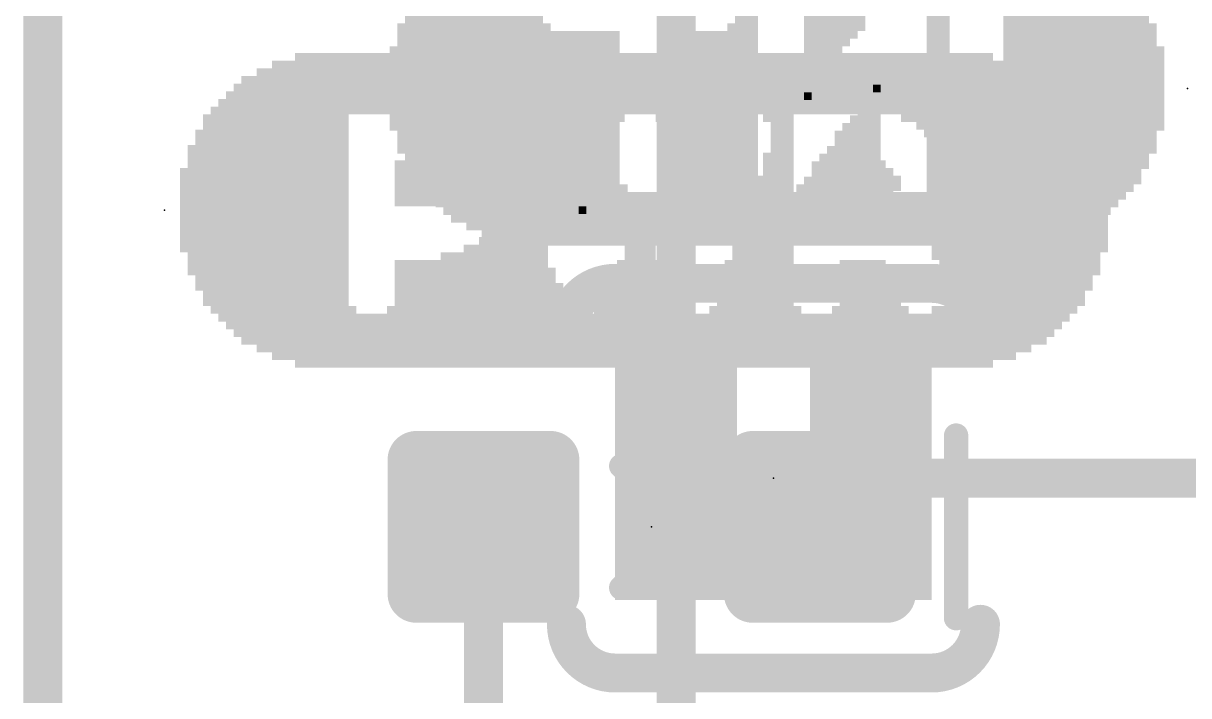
# Model space of a CAD drawing. Extents: x -41 to 66, y -21 to 32.
# Drawn here: x -0.1 to 5.98, y 5.22 to 8.72 of the extents above; entities that cross this region are included whole.
import ezdxf

# ---------------------------------------------------------------- set-up
doc = ezdxf.new("R2010")
doc.units = 0
for name, color, linetype in [('1', 12, 'CONTINUOUS'), ('16', 132, 'CONTINUOUS'), ('20', 53, 'CONTINUOUS'), ('21', 41, 'CONTINUOUS'), ('22', 40, 'CONTINUOUS'), ('23', 53, 'CONTINUOUS'), ('24', 53, 'CONTINUOUS'), ('51', 53, 'CONTINUOUS')]:
    doc.layers.add(name, color=color, linetype=linetype)

# ---------------------------------------------------------------- blocks, each defined once
blk = doc.blocks.new('RECT160000X160000R30')
at = {"const_width": 0.15}
blk.add_lwpolyline([(0.425, -0.35), (0.425, 0.35, 0.4142), (0.35, 0.425), (-0.35, 0.425, 0.4142), (-0.425, 0.35), (-0.425, -0.35, 0.4142), (-0.35, -0.425), (0.35, -0.425, 0.4142)], format="xyb", close=True, dxfattribs=at)
blk.add_solid([(-0.3754, -0.3754), (0.3754, -0.3754), (-0.3754, 0.3754), (0.3754, 0.3754)])
blk = doc.blocks.new('RECT')
blk.add_solid([(-0.5, -0.5), (0.5, -0.5), (-0.5, 0.5), (0.5, 0.5)])

msp = doc.modelspace()

# ---------------------------------------------------------------- linework, layer by layer
at = {"layer": '1', "const_width": 0.2032}
for points in [[(0, 0), (0, 25.4)], [(2.298, 6.096), (2.298, 4.726)]]:
    msp.add_lwpolyline(points, dxfattribs=at)
at = {"layer": '1', "const_width": 0.1016}
msp.add_lwpolyline([(2.3488, 6.096, 1), (2.2472, 6.096)], format="xyb", dxfattribs=at)
at = {"layer": '16'}
for points, const_width in [([(0, 0), (0, 25.4)], 0.2032), ([(3.302, 6.35), (3.302, 8.89)], 0.2032), ([(3.302, 3.429), (3.302, 6.35)], 0.2032), ([(4.191, 6.35), (3.429, 6.35)], 0.254), ([(4.318, 6.35), (6.096, 6.35)], 0.2032)]:
    msp.add_lwpolyline(points, dxfattribs=dict(at, const_width=const_width))
for points, const_width in [([(3.3528, 6.35, 1), (3.2512, 6.35)], 0.1016), ([(3.429, 6.4135, 1), (3.429, 6.2865)], 0.127), ([(4.191, 6.2865, 1), (4.191, 6.4135)], 0.127), ([(4.318, 6.4008, 1), (4.318, 6.2992)], 0.1016), ([(3.2512, 6.35, 1), (3.3528, 6.35)], 0.1016)]:
    msp.add_lwpolyline(points, format="xyb", dxfattribs=dict(at, const_width=const_width))
at = {"layer": '20', "const_width": 0.2032}
msp.add_lwpolyline([(0, 0), (0, 25.4)], dxfattribs=at)
at = {"layer": '21', "const_width": 0.127}
msp.add_lwpolyline([(4.7625, 6.5723), (4.7625, 5.6198)], dxfattribs=at)
at = {"layer": '21', "const_width": 0.0635}
for points in [[(4.7942, 6.5723, 1), (4.7308, 6.5723)], [(4.7308, 5.6198, 1), (4.7942, 5.6198)]]:
    msp.add_lwpolyline(points, format="xyb", dxfattribs=at)
at = {"layer": '22'}
for points, const_width in [([(2.9845, 7.366, 0.4142), (2.7305, 7.112)], 0.2032), ([(2.9845, 7.4168, 1), (2.9845, 7.3152)], 0.1016), ([(2.9845, 7.3152, 1), (2.9845, 7.4168)], 0.1016), ([(4.8895, 7.112, 0.4142), (4.6355, 7.366)], 0.2032), ([(4.6355, 7.4168, 1), (4.6355, 7.3152)], 0.1016), ([(4.6355, 7.3152, 1), (4.6355, 7.4168)], 0.1016), ([(2.6797, 7.112, 1), (2.7813, 7.112)], 0.1016), ([(4.8387, 7.112, 1), (4.9403, 7.112)], 0.1016), ([(2.7305, 5.588, 0.4142), (2.9845, 5.334)], 0.2032), ([(2.7813, 5.588, 1), (2.6797, 5.588)], 0.1016), ([(4.6355, 5.334, 0.4142), (4.8895, 5.588)], 0.2032), ([(4.9403, 5.588, 1), (4.8387, 5.588)], 0.1016), ([(2.9845, 5.3848, 1), (2.9845, 5.2832)], 0.1016), ([(2.9845, 5.2832, 1), (2.9845, 5.3848)], 0.1016), ([(4.6355, 5.3848, 1), (4.6355, 5.2832)], 0.1016), ([(4.6355, 5.2832, 1), (4.6355, 5.3848)], 0.1016)]:
    msp.add_lwpolyline(points, format="xyb", dxfattribs=dict(at, const_width=const_width))
at = {"layer": '22', "const_width": 0.2032}
for points in [[(4.6355, 7.366), (2.9845, 7.366)], [(2.9845, 5.334), (4.6355, 5.334)]]:
    msp.add_lwpolyline(points, dxfattribs=at)
at = {"layer": '23'}
for p in [(0.635, 7.747), (3.175, 6.096)]:
    msp.add_point(p, dxfattribs=at)
at = {"layer": '24'}
for p in [(5.969, 8.382), (3.81, 6.35)]:
    msp.add_point(p, dxfattribs=at)
at = {"layer": '51', "const_width": 0.127}
for points in [[(3.3338, 6.5723), (3.3338, 6.096)], [(3.3338, 6.096), (3.0163, 6.4135)], [(3.3338, 6.096), (3.0163, 5.7785)], [(3.3338, 6.096), (3.3338, 5.6198)]]:
    msp.add_lwpolyline(points, dxfattribs=at)
at = {"layer": '51', "const_width": 0.0635}
for points in [[(3.3655, 6.5723, 1), (3.302, 6.5723)], [(3.0387, 6.436, 1), (2.9938, 6.391)], [(3.3655, 6.096, 1), (3.302, 6.096)], [(3.3562, 6.0735, 1), (3.3113, 6.1185)], [(3.3113, 6.0735, 1), (3.3562, 6.1185)], [(3.302, 6.096, 1), (3.3655, 6.096)], [(2.9938, 5.801, 1), (3.0387, 5.756)], [(3.302, 5.6198, 1), (3.3655, 5.6198)]]:
    msp.add_lwpolyline(points, format="xyb", dxfattribs=at)

# ---------------------------------------------------------------- block references
at = {"layer": '1', "rotation": 270}
for p in [(2.298, 6.096), (4.052, 6.096)]:
    msp.add_blockref('RECT160000X160000R30', p, dxfattribs=at)
at = {"layer": '16', "xscale": 0.635, "yscale": 1.27, "rotation": 180}
for p in [(3.302, 6.35), (4.318, 6.35)]:
    msp.add_blockref('RECT', p, dxfattribs=at)
at = {"layer": '21', "yscale": 0.04}
for p, xscale in [((3.135, 8.507), 3.88), ((3.135, 8.547), 3.64), ((3.135, 8.427), 4.2), ((3.135, 8.467), 4.04), ((3.135, 8.387), 4.28), ((3.135, 8.307), 4.44), ((3.135, 8.347), 4.36), ((1.715, 8.267), 1.68), ((3.115, 8.267), 1.04), ((4.535, 8.267), 1.72), ((1.215, 8.227), 0.76), ((1.215, 8.187), 0.76), ((2.315, 8.227), 0.32), ((2.335, 8.187), 0.2), ((2.835, 8.227), 0.4), ((2.835, 8.187), 0.32), ((3.395, 8.227), 0.4), ((3.395, 8.187), 0.32), ((3.835, 8.227), 0.16), ((3.855, 8.187), 0.12), ((4.955, 8.227), 0.96), ((4.995, 8.187), 0.88), ((1.195, 8.147), 0.8), ((2.355, 8.147), 0.16), ((2.835, 8.147), 0.32), ((3.395, 8.147), 0.32), ((3.855, 8.147), 0.12), ((5.035, 8.147), 0.88), ((1.175, 8.067), 0.84), ((1.195, 8.107), 0.8), ((2.375, 8.107), 0.12), ((2.395, 8.067), 0.08), ((2.815, 8.107), 0.28), ((2.835, 8.067), 0.24), ((3.375, 8.107), 0.28), ((3.395, 8.067), 0.24), ((3.855, 8.107), 0.12), ((3.855, 8.067), 0.12), ((5.055, 8.107), 0.84), ((5.095, 8.067), 0.84), ((1.175, 8.027), 0.84), ((2.415, 8.027), 0.12), ((2.835, 8.027), 0.24), ((3.395, 8.027), 0.24), ((3.835, 8.027), 0.16), ((5.095, 8.027), 0.84), ((1.155, 7.947), 0.88), ((1.175, 7.987), 0.84), ((1.955, 7.987), 0.24), ((1.995, 7.947), 0.32), ((2.435, 7.987), 0.08), ((2.435, 7.947), 0.08), ((2.815, 7.987), 0.2), ((2.835, 7.947), 0.16), ((3.395, 7.987), 0.24), ((3.395, 7.947), 0.16), ((3.835, 7.987), 0.16), ((3.835, 7.947), 0.16), ((4.275, 7.987), 0.24), ((4.295, 7.947), 0.28), ((5.095, 7.987), 0.84), ((5.135, 7.947), 0.84), ((1.155, 7.907), 0.88), ((1.995, 7.907), 0.32), ((2.455, 7.907), 0.12), ((2.835, 7.907), 0.16), ((3.395, 7.907), 0.16), ((3.815, 7.907), 0.2), ((4.315, 7.907), 0.32), ((5.135, 7.907), 0.84), ((1.155, 7.867), 0.88), ((1.155, 7.827), 0.88), ((1.995, 7.867), 0.32), ((1.995, 7.827), 0.32), ((2.455, 7.867), 0.12), ((2.455, 7.827), 0.12), ((2.815, 7.867), 0.12), ((2.835, 7.827), 0.08), ((3.395, 7.867), 0.16), ((3.395, 7.827), 0.08), ((3.815, 7.867), 0.2), ((3.815, 7.827), 0.2), ((4.315, 7.867), 0.32), ((4.295, 7.827), 0.28), ((5.135, 7.867), 0.84), ((5.135, 7.827), 0.84), ((1.155, 7.787), 0.88), ((1.975, 7.787), 0.28), ((2.475, 7.787), 0.16), ((2.835, 7.787), 0.08), ((3.395, 7.787), 0.08), ((3.795, 7.787), 0.24), ((4.295, 7.787), 0.28), ((5.135, 7.787), 0.84), ((1.155, 7.747), 0.88), ((1.155, 7.707), 0.88), ((2.455, 7.707), 0.2), ((2.475, 7.747), 0.16), ((2.815, 7.747), 0.04), ((3.115, 7.707), 0.08), ((3.395, 7.747), 0.08), ((3.795, 7.747), 0.24), ((3.795, 7.707), 0.24), ((5.115, 7.747), 0.88), ((5.115, 7.707), 0.88), ((1.155, 7.667), 0.88), ((2.475, 7.667), 0.24), ((3.115, 7.667), 0.08), ((3.775, 7.667), 0.28), ((5.095, 7.667), 0.92), ((1.155, 7.627), 0.88), ((1.155, 7.587), 0.88), ((2.435, 7.587), 0.32), ((2.455, 7.627), 0.28), ((3.115, 7.587), 0.16), ((3.115, 7.627), 0.08), ((3.775, 7.627), 0.28), ((3.775, 7.587), 0.28), ((5.075, 7.627), 0.96), ((5.075, 7.587), 0.96), ((1.155, 7.547), 0.88), ((2.415, 7.547), 0.44), ((3.115, 7.547), 0.16), ((3.755, 7.547), 0.32), ((5.095, 7.547), 0.92), ((1.175, 7.507), 0.84), ((1.175, 7.467), 0.84), ((2.235, 7.467), 0.8), ((2.355, 7.507), 0.56), ((3.115, 7.467), 0.24), ((3.115, 7.507), 0.16), ((3.735, 7.467), 0.36), ((3.755, 7.507), 0.32), ((4.275, 7.467), 0.24), ((5.075, 7.507), 0.88), ((5.095, 7.467), 0.84), ((1.175, 7.427), 0.84), ((2.255, 7.427), 0.84), ((3.115, 7.427), 0.24), ((3.735, 7.427), 0.36), ((4.275, 7.427), 0.24), ((5.095, 7.427), 0.84), ((1.195, 7.387), 0.8), ((1.195, 7.347), 0.8), ((2.255, 7.387), 0.84), ((2.275, 7.347), 0.88), ((3.115, 7.347), 0.32), ((3.115, 7.387), 0.24), ((3.715, 7.347), 0.4), ((3.735, 7.387), 0.36), ((4.295, 7.387), 0.28), ((4.295, 7.347), 0.28), ((5.095, 7.387), 0.76), ((5.095, 7.347), 0.76), ((1.215, 7.307), 0.76), ((2.275, 7.307), 0.88), ((3.115, 7.307), 0.32), ((3.715, 7.307), 0.4), ((4.315, 7.307), 0.32), ((5.075, 7.307), 0.72), ((1.215, 7.267), 0.76), ((1.255, 7.227), 0.76), ((2.275, 7.227), 0.96), ((2.275, 7.267), 0.88), ((3.095, 7.227), 0.44), ((3.095, 7.267), 0.36), ((3.715, 7.227), 0.48), ((3.715, 7.267), 0.4), ((4.315, 7.227), 0.4), ((4.315, 7.267), 0.32), ((5.015, 7.227), 0.76), ((5.075, 7.267), 0.72), ((3.135, 7.187), 4.44), ((3.135, 7.147), 4.36), ((3.135, 7.107), 4.28), ((3.135, 7.067), 4.2), ((3.135, 7.027), 4.04), ((3.135, 6.987), 3.88), ((3.135, 6.947), 3.64)]:
    msp.add_blockref('RECT', p, dxfattribs=dict(at, xscale=xscale))
at = {"layer": '22', "yscale": 0.04, "rotation": 180}
for p, xscale in [((2.249, 8.742), 0.72), ((3.669, 8.742), 0.12), ((4.129, 8.742), 0.32), ((4.669, 8.742), 0.12), ((5.389, 8.742), 0.76), ((2.249, 8.702), 0.8), ((3.649, 8.702), 0.16), ((4.129, 8.702), 0.32), ((4.669, 8.702), 0.12), ((5.409, 8.702), 0.8), ((2.429, 8.662), 1.16), ((2.429, 8.622), 1.16), ((3.489, 8.662), 0.48), ((3.489, 8.622), 0.48), ((4.109, 8.662), 0.28), ((4.089, 8.622), 0.24), ((4.669, 8.662), 0.12), ((4.669, 8.622), 0.12), ((5.409, 8.662), 0.8), ((5.409, 8.622), 0.8), ((2.409, 8.582), 1.2), ((3.489, 8.582), 0.48), ((4.069, 8.582), 0.2), ((4.669, 8.582), 0.12), ((5.429, 8.582), 0.84), ((2.409, 8.542), 1.2), ((2.409, 8.502), 1.2), ((3.489, 8.542), 0.48), ((3.489, 8.502), 0.48), ((4.069, 8.542), 0.2), ((4.049, 8.502), 0.16), ((4.669, 8.542), 0.12), ((4.669, 8.502), 0.12), ((5.429, 8.542), 0.84), ((5.429, 8.502), 0.84), ((2.409, 8.462), 1.2), ((3.489, 8.462), 0.48), ((4.029, 8.462), 0.12), ((4.669, 8.462), 0.12), ((5.429, 8.462), 0.84), ((2.409, 8.422), 1.2), ((2.409, 8.382), 1.2), ((3.489, 8.422), 0.48), ((3.489, 8.382), 0.48), ((4.009, 8.422), 0.08), ((4.009, 8.382), 0.08), ((4.349, 8.382), 0.04), ((4.669, 8.422), 0.12), ((4.669, 8.382), 0.12), ((5.429, 8.422), 0.84), ((5.429, 8.382), 0.84), ((2.409, 8.342), 1.2), ((3.489, 8.342), 0.48), ((3.989, 8.342), 0.04), ((4.329, 8.342), 0.08), ((4.669, 8.342), 0.12), ((5.429, 8.342), 0.84), ((2.409, 8.302), 1.2), ((2.409, 8.262), 1.2), ((3.489, 8.302), 0.48), ((3.489, 8.262), 0.48), ((4.309, 8.302), 0.12), ((4.309, 8.262), 0.12), ((4.669, 8.302), 0.12), ((4.669, 8.262), 0.12), ((5.429, 8.302), 0.84), ((5.429, 8.262), 0.84), ((2.409, 8.222), 1.2), ((3.489, 8.222), 0.48), ((4.289, 8.222), 0.16), ((4.669, 8.222), 0.12), ((5.429, 8.222), 0.84), ((2.409, 8.182), 1.2), ((2.429, 8.142), 1.16), ((3.489, 8.182), 0.48), ((3.489, 8.142), 0.48), ((4.249, 8.142), 0.24), ((4.269, 8.182), 0.2), ((4.669, 8.182), 0.12), ((4.669, 8.142), 0.12), ((5.429, 8.182), 0.84), ((5.409, 8.142), 0.8), ((2.429, 8.102), 1.16), ((3.489, 8.102), 0.48), ((4.249, 8.102), 0.24), ((4.669, 8.102), 0.12), ((5.409, 8.102), 0.8), ((2.429, 8.062), 1.16), ((2.449, 8.022), 1.12), ((3.489, 8.062), 0.48), ((3.489, 8.022), 0.48), ((4.209, 8.022), 0.32), ((4.229, 8.062), 0.28), ((4.669, 8.062), 0.12), ((4.669, 8.022), 0.12), ((5.409, 8.062), 0.8), ((5.389, 8.022), 0.76), ((2.449, 7.982), 1.12), ((2.469, 7.942), 1.08), ((3.489, 7.982), 0.48), ((3.489, 7.942), 0.48), ((4.189, 7.982), 0.36), ((4.189, 7.942), 0.36), ((4.669, 7.982), 0.12), ((4.669, 7.942), 0.12), ((5.389, 7.982), 0.76), ((5.369, 7.942), 0.72), ((2.469, 7.902), 1.08), ((3.489, 7.902), 0.48), ((4.169, 7.902), 0.4), ((4.689, 7.902), 0.16), ((5.349, 7.902), 0.76), ((2.509, 7.862), 1.08), ((3.829, 7.822), 3.64), ((3.489, 7.862), 0.56), ((4.169, 7.862), 0.48), ((4.689, 7.862), 0.16), ((5.329, 7.862), 0.72), ((3.829, 7.782), 3.56), ((3.829, 7.742), 3.48), ((3.829, 7.702), 3.4), ((3.829, 7.662), 3.24), ((3.829, 7.622), 3.08), ((3.829, 7.582), 2.84)]:
    msp.add_blockref('RECT', p, dxfattribs=dict(at, xscale=xscale))

doc.saveas('drawing.dxf')
